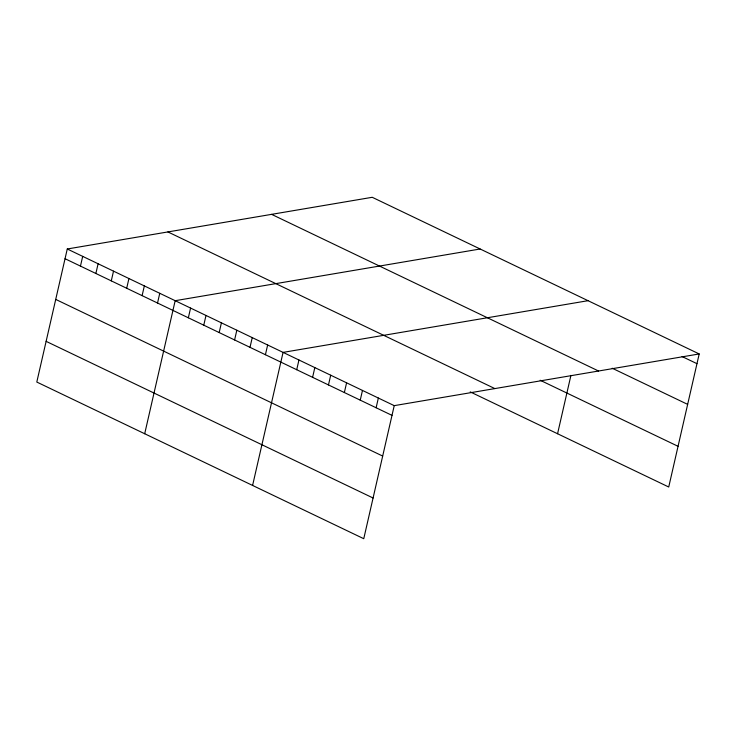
<?xml version="1.0" encoding="UTF-8"?>
<svg xmlns="http://www.w3.org/2000/svg" width="736" height="736" viewBox="0 0 736 736"><rect width="100%" height="100%" fill="white"/><g stroke="black" fill="none" stroke-linecap="round" stroke-linejoin="round"><path stroke-width="1.1" d="M699.2 353.952L372.241 197.294L67.27 248.989L36.8 382.048L363.759 538.706L394.229 405.646L699.2 353.952L668.73 487.011L470.221 391.892M80.463 266.101L82.69 256.376M95.873 273.488L98.1 263.764M111.283 280.867L113.519 271.152M126.702 288.254L128.929 278.53M142.112 295.642L144.339 285.918M157.532 303.03L159.758 293.305M144.698 433.743L175.168 300.693L480.139 248.998M188.352 317.796L190.578 308.071M203.771 325.183L205.997 315.459M219.181 332.571L221.407 322.846M234.6 339.949L236.826 330.234M250.01 347.337L252.236 337.612M265.42 354.724L267.646 345M252.595 485.438L283.066 352.388L588.036 300.693M296.718 369.72L298.945 359.996M312.598 377.329L314.824 367.604M328.477 384.937L330.703 375.213M344.356 392.546L346.592 382.821M360.244 400.154L362.471 390.43M376.124 407.762L378.35 398.038M557.566 433.743L570.924 375.388M682.088 356.546L696.974 363.676M612.214 368.23L687.654 404.377M271.602 214.36L598.561 371.018M540.169 380.245L678.049 446.31M167.909 231.932L494.868 388.59M67.27 248.989L394.229 405.646M65.044 258.713L392.003 415.371M55.724 299.414L382.683 456.072M46.12 341.348L373.078 498.005"/></g></svg>
